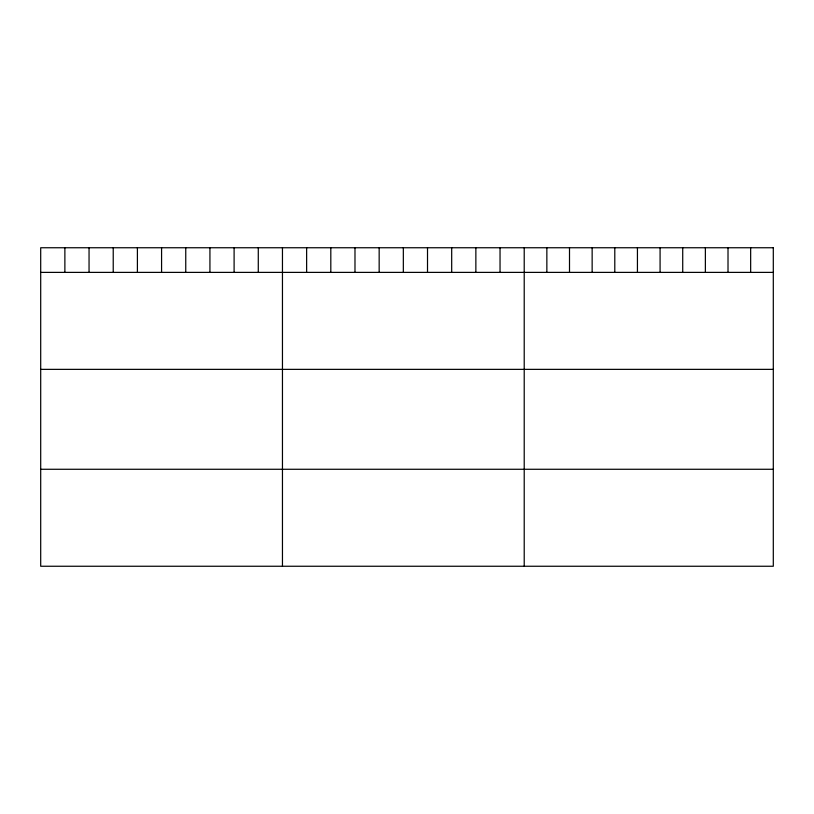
<?xml version="1.0" encoding="UTF-8"?>
<svg xmlns="http://www.w3.org/2000/svg" width="814" height="814" viewBox="0 0 814 814"><rect width="100%" height="100%" fill="white"/><g stroke="black" fill="none" stroke-linecap="round" stroke-linejoin="round"><path stroke-width="1.22" d="M40.7 272.385L773.3 272.385M40.7 369.363L773.3 369.363M40.7 469.271L773.3 469.271M750.661 247.751L750.661 272.385M728.011 247.751L728.011 272.385M705.372 247.751L705.372 272.385M682.722 247.751L682.722 272.385M660.083 247.751L660.083 272.385M637.433 247.751L637.433 272.385M614.794 247.751L614.794 272.385M592.144 247.751L592.144 272.385M569.505 247.751L569.505 272.385M546.855 247.751L546.855 272.385M524.216 247.751L524.216 566.249M500.04 247.751L500.04 272.385M475.864 247.751L475.864 272.385M451.689 247.751L451.689 272.385M427.513 247.751L427.513 272.385M403.337 247.751L403.337 272.385M379.161 247.751L379.161 272.385M354.985 247.751L354.985 272.385M330.81 247.751L330.81 272.385M306.634 247.751L306.634 272.385M282.458 247.751L282.458 566.249M258.282 247.751L258.282 272.385M234.106 247.751L234.106 272.385M209.931 247.751L209.931 272.385M185.755 247.751L185.755 272.385M161.579 247.751L161.579 272.385M137.403 247.751L137.403 272.385M113.227 247.751L113.227 272.385M89.052 247.751L89.052 272.385M64.876 247.751L64.876 272.385M773.3 247.751L40.7 247.751L40.7 566.249L773.3 566.249L773.3 247.751"/></g></svg>
